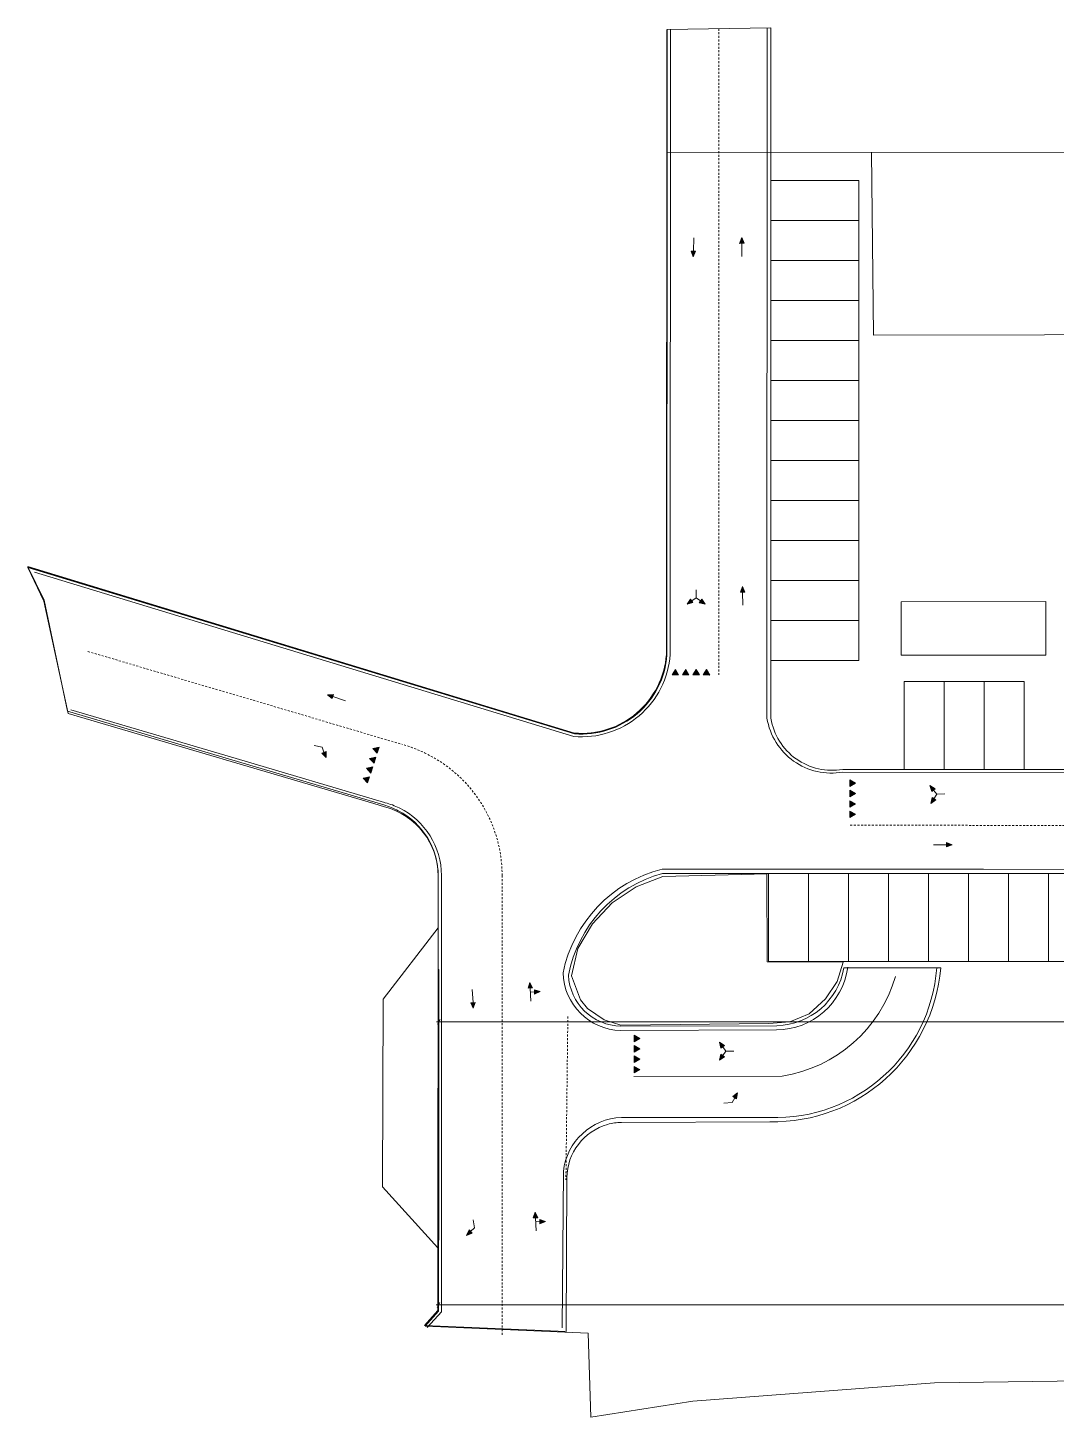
# Model space of a CAD drawing. Header units: metres. Extents: x 476297 to 476657, y 4620828 to 4621206.
# Drawn here: x 476296.5 to 476360.9, y 4620856.3 to 4620943.2 of the extents above; entities that cross this region are included whole.
import ezdxf

# ---------------------------------------------------------------- set-up
doc = ezdxf.new("R2010")
doc.units = ezdxf.units.M
doc.header["$MEASUREMENT"] = 0
doc.linetypes.add('( Hidden )', pattern=[0.1875, 0.125, -0.0625])
for name, color, linetype in [('New________ ________', 7, 'Continuous'), ('New_________ _________ ___2', 7, 'Continuous'), ('Newgza', 7, 'Continuous'), ('NewNew_2D Drafting - General_Pen_No__250_Pen_No__7_Pen_No__7', 7, 'Continuous'), ('Newshenobebi', 7, 'Continuous'), ('zoma', 7, 'Continuous')]:
    doc.layers.add(name, color=color, linetype=linetype)
doc.styles.add('GENERATED_STYLE_2', font='arial.ttf')
doc.dimstyles.new('GENERATED_STYLE__15', dxfattribs={"dimtxt": 0.5, "dimasz": 0.228, "dimexe": 0.18, "dimexo": 0.003, "dimgap": 0.09, "dimtad": 1, "dimtih": 1, "dimtoh": 1, "dimzin": 0, "dimdsep": 46, "dimtxsty": 'GENERATED_STYLE_2', "dimblk": 'ARROWHEAD_2', "dimblk1": 'ARROWHEAD_2', "dimblk2": 'ARROWHEAD_2', "dimcen": 0.09, "dimclrd": 1, "dimclre": 1, "dimclrt": 1, "dimadec": 0, "dimazin": 0, "dimtfac": 1, "dimtdec": 4, "dimtmove": 2, "dimatfit": 3, "dimfxl": 1, "dimtolj": 1, "dimtzin": 0, "dimarcsym": 0})

# ---------------------------------------------------------------- blocks, each defined once
blk = doc.blocks.new('*D669', base_point=(476844.527, 4621385.791))
at = {"layer": 'zoma', "color": 1, "linetype": 'Continuous', "lineweight": 0, "transparency": 16777216}
for p, q in [((476322.174, 4620863.133), (476322.174, 4620863.583)), ((476390.663, 4620863.133), (476390.663, 4620863.583)), ((476322.027, 4620863.358), (476322.174, 4620863.358)), ((476322.26, 4620863.508), (476322.087, 4620863.208)), ((476322.174, 4620863.358), (476390.663, 4620863.358)), ((476390.576, 4620863.208), (476390.749, 4620863.508)), ((476390.663, 4620863.358), (476390.809, 4620863.358))]:
    blk.add_line(p, q, dxfattribs=at)
at = {"layer": 'zoma', "color": 1, "lineweight": 0, "transparency": 16777216, "insert": (476382.702, 4620863.458), "char_height": 0.5, "attachment_point": 7, "style": 'GENERATED_STYLE_2'}
blk.add_mtext('\\A1;{\\pql;\\fArial CYR|b0|i0|c204|p34;68,49}', dxfattribs=at)
blk = doc.blocks.new('ARROWHEAD_2')
at = {"color": 0, "linetype": 'Continuous', "lineweight": 0}
for p, q in [((0, 0), (-1, 0)), ((-0.38, -0.66), (0.38, 0.66))]:
    blk.add_line(p, q, dxfattribs=at)
blk = doc.blocks.new('*D670', base_point=(476844.527, 4621385.791))
at = {"layer": 'zoma', "color": 1, "linetype": 'Continuous', "lineweight": 0, "transparency": 16777216}
for p, q in [((476322.06, 4620881.058), (476322.207, 4620881.058)), ((476322.293, 4620881.208), (476322.12, 4620880.908)), ((476322.207, 4620880.833), (476322.207, 4620881.283)), ((476322.207, 4620881.058), (476390.663, 4620881.058)), ((476390.576, 4620880.908), (476390.749, 4620881.208)), ((476390.663, 4620880.833), (476390.663, 4620881.283)), ((476390.663, 4620881.058), (476390.809, 4620881.058))]:
    blk.add_line(p, q, dxfattribs=at)
at = {"layer": 'zoma', "color": 1, "lineweight": 0, "transparency": 16777216, "insert": (476382.718, 4620881.158), "char_height": 0.5, "attachment_point": 7, "style": 'GENERATED_STYLE_2'}
blk.add_mtext('\\A1;{\\pql;\\fArial CYR|b0|i0|c204|p34;68,46}', dxfattribs=at)

msp = doc.modelspace()

# ---------------------------------------------------------------- hatches: boundary and pattern name
at = {"layer": 'New________ ________', "linetype": 'Continuous', "lineweight": 0}
for points in [[(476341.137, 4620930.062), (476341.004, 4620929.703), (476341.278, 4620929.706)], [(476338.108, 4620928.861), (476338.252, 4620929.215), (476337.978, 4620929.22)], [(476341.182, 4620908.263), (476341.048, 4620907.905), (476341.323, 4620907.908)], [(476337.928, 4620907.475), (476337.714, 4620907.159), (476338.085, 4620907.25)], [(476338.63, 4620907.473), (476338.472, 4620907.248), (476338.842, 4620907.156)], [(476336.988, 4620903.082), (476336.785, 4620902.732), (476337.19, 4620902.732)], [(476337.635, 4620903.081), (476337.432, 4620902.731), (476337.837, 4620902.731)], [(476338.283, 4620903.08), (476338.08, 4620902.73), (476338.484, 4620902.729)], [(476338.727, 4620902.729), (476339.132, 4620902.728), (476338.93, 4620903.079)], [(476315.245, 4620901.498), (476315.538, 4620901.252), (476315.627, 4620901.512)], [(476315.156, 4620897.57), (476315.15, 4620897.952), (476314.895, 4620897.85)], [(476317.877, 4620897.518), (476318.149, 4620897.218), (476318.272, 4620897.603)], [(476318.346, 4620897.834), (476318.47, 4620898.22), (476318.074, 4620898.134)], [(476317.679, 4620896.901), (476317.951, 4620896.602), (476318.074, 4620896.987)], [(476317.481, 4620896.285), (476317.753, 4620895.985), (476317.877, 4620896.37)], [(476347.891, 4620895.763), (476348.242, 4620895.965), (476347.892, 4620896.168)], [(476353.222, 4620895.622), (476352.893, 4620895.816), (476353.008, 4620895.451)], [(476347.889, 4620894.469), (476348.239, 4620894.67), (476347.889, 4620894.873)], [(476347.89, 4620895.116), (476348.241, 4620895.318), (476347.891, 4620895.521)], [(476353.032, 4620895.065), (476352.963, 4620894.689), (476353.266, 4620894.922)], [(476347.888, 4620894.226), (476347.888, 4620893.821), (476348.238, 4620894.023)], [(476353.939, 4620891.981), (476354.296, 4620892.118), (476353.939, 4620892.255)], [(476327.776, 4620883.158), (476328.05, 4620883.169), (476327.898, 4620883.519)], [(476328.176, 4620883.062), (476328.187, 4620882.788), (476328.538, 4620882.939)], [(476324.357, 4620881.898), (476324.475, 4620882.262), (476324.201, 4620882.247)], [(476334.417, 4620879.809), (476334.768, 4620880.011), (476334.417, 4620880.214)], [(476334.416, 4620879.162), (476334.766, 4620879.364), (476334.416, 4620879.567)], [(476340.059, 4620879.571), (476339.743, 4620879.785), (476339.834, 4620879.414)], [(476334.415, 4620878.515), (476334.765, 4620878.716), (476334.415, 4620878.919)], [(476339.833, 4620879.027), (476339.74, 4620878.656), (476340.057, 4620878.869)], [(476334.414, 4620878.272), (476334.413, 4620877.867), (476334.764, 4620878.069)], [(476340.574, 4620876.377), (476340.813, 4620876.241), (476340.87, 4620876.618)], [(476328.107, 4620868.8), (476328.381, 4620868.811), (476328.23, 4620869.161)], [(476323.927, 4620867.71), (476324.28, 4620867.855), (476324.091, 4620868.055)], [(476328.507, 4620868.704), (476328.519, 4620868.43), (476328.869, 4620868.581)]]:
    msp.add_hatch(color=255, dxfattribs=at).paths.add_polyline_path(points)

# ---------------------------------------------------------------- linework, layer by layer
at = {"layer": 'New________ ________', "color": 7, "linetype": 'Continuous', "lineweight": 0}
for points in [[(476336.68, 4620943.067), (476336.664, 4620904.009, -0.418874), (476330.633, 4620898.889), (476296.918, 4620909.151)], [(476347.763, 4620884.461, -0.374285), (476343.297, 4620880.556), (476333.571, 4620880.513, -0.39839), (476329.963, 4620884.117, -0.287987), (476336.153, 4620890.592), (476341.998, 4620890.592), (476356.253, 4620890.592), (476419.382, 4620890.562, 0.855784), (476419.839, 4620896.615), (476347.449, 4620896.656, -0.417589), (476342.713, 4620900.023), (476342.719, 4620943.171)], [(476299.193, 4620900.559), (476309.528, 4620897.51), (476318.814, 4620894.759), (476318.853, 4620894.748, -0.047639), (476319.73, 4620894.419, -0.28568), (476322.367, 4620890.194), (476322.36, 4620862.937), (476321.471, 4620861.952)], [(476329.909, 4620861.922), (476329.991, 4620871.703, -0.37173), (476333.609, 4620875.077), (476342.883, 4620875.077, 0.402418), (476353.324, 4620884.424)], [(476334.399, 4620877.631), (476343.658, 4620877.668, 0.292065), (476350.739, 4620883.878)]]:
    msp.add_lwpolyline(points, format="xyb", dxfattribs=at)
at = {"layer": 'New________ ________', "color": 7, "linetype": '( Hidden )', "lineweight": 0}
for points in [[(476339.705, 4620943.119), (476339.704, 4620902.738)], [(476419.142, 4620893.201), (476347.851, 4620893.349)], [(476330.265, 4620881.385), (476330.144, 4620871.17)]]:
    msp.add_lwpolyline(points, dxfattribs=at)
at = {"layer": 'New________ ________', "color": 7, "linetype": 'Continuous', "lineweight": 0, "flags": 128}
for points in [[(476342.96, 4620931.137), (476348.459, 4620931.137), (476348.459, 4620933.637), (476342.96, 4620933.637)], [(476342.959, 4620928.637), (476348.459, 4620928.637), (476348.459, 4620931.137), (476342.96, 4620931.137)], [(476341.137, 4620930.062), (476341.004, 4620929.703), (476341.278, 4620929.706)], [(476338.108, 4620928.861), (476338.252, 4620929.215), (476337.978, 4620929.22)], [(476342.958, 4620926.137), (476348.458, 4620926.137), (476348.458, 4620928.637), (476342.958, 4620928.637)], [(476342.953, 4620923.637), (476348.453, 4620923.637), (476348.453, 4620926.137), (476342.953, 4620926.137)], [(476342.953, 4620921.137), (476348.453, 4620921.137), (476348.453, 4620923.637), (476342.953, 4620923.637)], [(476342.953, 4620918.637), (476348.452, 4620918.637), (476348.453, 4620921.137), (476342.953, 4620921.137)], [(476342.953, 4620916.137), (476348.452, 4620916.137), (476348.452, 4620918.637), (476342.953, 4620918.637)], [(476342.953, 4620913.637), (476348.452, 4620913.637), (476348.452, 4620916.137), (476342.953, 4620916.137)], [(476342.954, 4620911.133), (476348.454, 4620911.137), (476348.452, 4620913.637), (476342.953, 4620913.633)], [(476342.956, 4620908.633), (476348.456, 4620908.637), (476348.454, 4620911.137), (476342.954, 4620911.133)], [(476341.182, 4620908.263), (476341.048, 4620907.905), (476341.323, 4620907.908)], [(476342.956, 4620906.133), (476348.456, 4620906.136), (476348.454, 4620908.636), (476342.954, 4620908.633)], [(476337.928, 4620907.475), (476337.714, 4620907.159), (476338.085, 4620907.25)], [(476338.63, 4620907.473), (476338.472, 4620907.248), (476338.842, 4620907.156)], [(476342.957, 4620903.633), (476348.457, 4620903.636), (476348.456, 4620906.136), (476342.956, 4620906.133)], [(476336.988, 4620903.082), (476336.785, 4620902.732), (476337.19, 4620902.732)], [(476337.635, 4620903.081), (476337.432, 4620902.731), (476337.837, 4620902.731)], [(476338.283, 4620903.08), (476338.08, 4620902.73), (476338.484, 4620902.729)], [(476338.727, 4620902.729), (476339.132, 4620902.728), (476338.93, 4620903.079)], [(476353.779, 4620896.83), (476353.783, 4620902.33), (476351.283, 4620902.332), (476351.279, 4620896.832)], [(476356.279, 4620896.828), (476356.283, 4620902.328), (476353.783, 4620902.33), (476353.779, 4620896.83)], [(476358.779, 4620896.826), (476358.783, 4620902.326), (476356.283, 4620902.328), (476356.279, 4620896.828)], [(476315.245, 4620901.498), (476315.538, 4620901.252), (476315.627, 4620901.512)], [(476315.156, 4620897.57), (476315.15, 4620897.952), (476314.895, 4620897.85)], [(476317.877, 4620897.518), (476318.149, 4620897.218), (476318.272, 4620897.603)], [(476318.346, 4620897.834), (476318.47, 4620898.22), (476318.074, 4620898.134)], [(476317.679, 4620896.901), (476317.951, 4620896.602), (476318.074, 4620896.987)], [(476317.481, 4620896.285), (476317.753, 4620895.985), (476317.877, 4620896.37)], [(476347.891, 4620895.763), (476348.242, 4620895.965), (476347.892, 4620896.168)], [(476353.222, 4620895.622), (476352.893, 4620895.816), (476353.008, 4620895.451)], [(476347.889, 4620894.469), (476348.239, 4620894.67), (476347.889, 4620894.873)], [(476347.89, 4620895.116), (476348.241, 4620895.318), (476347.891, 4620895.521)], [(476353.032, 4620895.065), (476352.963, 4620894.689), (476353.266, 4620894.922)], [(476347.888, 4620894.226), (476347.888, 4620893.821), (476348.238, 4620894.023)], [(476353.939, 4620891.981), (476354.296, 4620892.118), (476353.939, 4620892.255)], [(476345.314, 4620884.828), (476345.313, 4620890.328), (476342.813, 4620890.328), (476342.814, 4620884.828)], [(476347.814, 4620884.828), (476347.813, 4620890.328), (476345.313, 4620890.328), (476345.314, 4620884.828)], [(476350.314, 4620884.828), (476350.313, 4620890.328), (476347.813, 4620890.328), (476347.814, 4620884.828)], [(476352.814, 4620884.828), (476352.813, 4620890.328), (476350.313, 4620890.328), (476350.314, 4620884.828)], [(476355.313, 4620884.828), (476355.313, 4620890.328), (476352.813, 4620890.328), (476352.813, 4620884.828)], [(476357.814, 4620884.828), (476357.813, 4620890.328), (476355.313, 4620890.328), (476355.314, 4620884.828)], [(476360.314, 4620884.828), (476360.313, 4620890.328), (476357.813, 4620890.328), (476357.814, 4620884.828)], [(476362.818, 4620884.83), (476362.813, 4620890.33), (476360.313, 4620890.328), (476360.318, 4620884.828)], [(476327.776, 4620883.158), (476328.05, 4620883.169), (476327.898, 4620883.519)], [(476328.176, 4620883.062), (476328.187, 4620882.788), (476328.538, 4620882.939)], [(476324.357, 4620881.898), (476324.475, 4620882.262), (476324.201, 4620882.247)], [(476334.417, 4620879.809), (476334.768, 4620880.011), (476334.417, 4620880.214)], [(476334.416, 4620879.162), (476334.766, 4620879.364), (476334.416, 4620879.567)], [(476340.059, 4620879.571), (476339.743, 4620879.785), (476339.834, 4620879.414)], [(476334.415, 4620878.515), (476334.765, 4620878.716), (476334.415, 4620878.919)], [(476339.833, 4620879.027), (476339.74, 4620878.656), (476340.057, 4620878.869)], [(476334.414, 4620878.272), (476334.413, 4620877.867), (476334.764, 4620878.069)], [(476340.574, 4620876.377), (476340.813, 4620876.241), (476340.87, 4620876.618)], [(476328.107, 4620868.8), (476328.381, 4620868.811), (476328.23, 4620869.161)], [(476323.927, 4620867.71), (476324.28, 4620867.855), (476324.091, 4620868.055)], [(476328.507, 4620868.704), (476328.519, 4620868.43), (476328.869, 4620868.581)]]:
    msp.add_lwpolyline(points, close=True, dxfattribs=at)
at = {"layer": 'New________ ________', "color": 7, "linetype": 'Continuous', "lineweight": 0}
for points in [[(476338.13, 4620930.041), (476338.115, 4620929.218)], [(476341.15, 4620928.881), (476341.141, 4620929.705)], [(476338.281, 4620908.061), (476338.279, 4620907.551), (476338.007, 4620907.362)], [(476338.281, 4620908.061), (476338.279, 4620907.551), (476338.551, 4620907.361)], [(476341.195, 4620907.083), (476341.186, 4620907.906)], [(476316.361, 4620901.115), (476315.582, 4620901.382)], [(476314.402, 4620898.323), (476314.899, 4620898.209), (476315.023, 4620897.901)], [(476353.83, 4620895.309), (476353.322, 4620895.277), (476353.115, 4620895.537)], [(476353.83, 4620895.309), (476353.322, 4620895.277), (476353.149, 4620894.994)], [(476353.116, 4620892.117), (476353.939, 4620892.118)], [(476324.295, 4620883.077), (476324.338, 4620882.254)], [(476327.947, 4620882.34), (476327.913, 4620883.163)], [(476327.923, 4620882.914), (476328.182, 4620882.925)], [(476340.645, 4620879.218), (476340.136, 4620879.22), (476339.945, 4620878.948)], [(476340.645, 4620879.218), (476340.136, 4620879.22), (476339.947, 4620879.492)], [(476340.021, 4620875.974), (476340.529, 4620876.021), (476340.693, 4620876.309)], [(476328.278, 4620867.982), (476328.244, 4620868.805)], [(476324.351, 4620868.687), (476324.427, 4620868.183), (476324.186, 4620867.955)], [(476328.254, 4620868.556), (476328.513, 4620868.567)]]:
    msp.add_lwpolyline(points, dxfattribs=at)
for points in [[(476341.278, 4620929.706), (476341.137, 4620930.062), (476341.004, 4620929.703)], [(476337.978, 4620929.22), (476338.108, 4620928.861), (476338.252, 4620929.215)], [(476341.323, 4620907.908), (476341.182, 4620908.263), (476341.048, 4620907.905)], [(476337.928, 4620907.475), (476337.714, 4620907.159), (476338.085, 4620907.25)], [(476338.63, 4620907.473), (476338.842, 4620907.156), (476338.472, 4620907.248)], [(476315.627, 4620901.512), (476315.245, 4620901.498), (476315.538, 4620901.252)], [(476314.895, 4620897.85), (476315.156, 4620897.57), (476315.15, 4620897.952)], [(476353.222, 4620895.622), (476352.893, 4620895.816), (476353.008, 4620895.451)], [(476353.266, 4620894.922), (476352.963, 4620894.689), (476353.032, 4620895.065)], [(476353.939, 4620891.981), (476354.296, 4620892.118), (476353.939, 4620892.255)], [(476322.152, 4620886.926), (476318.717, 4620882.465), (476318.674, 4620870.742), (476322.148, 4620866.932)], [(476328.05, 4620883.169), (476327.898, 4620883.519), (476327.776, 4620883.158)], [(476328.187, 4620882.788), (476328.538, 4620882.939), (476328.176, 4620883.062)], [(476324.201, 4620882.247), (476324.357, 4620881.898), (476324.475, 4620882.262)], [(476340.059, 4620879.571), (476339.743, 4620879.785), (476339.834, 4620879.414)], [(476340.057, 4620878.869), (476339.74, 4620878.656), (476339.833, 4620879.027)], [(476340.574, 4620876.377), (476340.87, 4620876.618), (476340.813, 4620876.241)], [(476328.381, 4620868.811), (476328.23, 4620869.161), (476328.107, 4620868.8)], [(476324.091, 4620868.055), (476323.927, 4620867.71), (476324.28, 4620867.855)], [(476328.519, 4620868.43), (476328.869, 4620868.581), (476328.507, 4620868.704)]]:
    msp.add_lwpolyline(points, close=True, dxfattribs=at)
at = {"layer": 'New________ ________', "color": 7, "linetype": '( Hidden )', "lineweight": 0}
msp.add_lwpolyline([(476300.267, 4620904.197), (476310.603, 4620901.147), (476319.889, 4620898.397), (476319.889, 4620898.397, -0.046341), (476321.398, 4620897.825, -0.285928), (476326.16, 4620890.196), (476326.153, 4620861.477)], format="xyb", dxfattribs=at)
at = {"layer": 'New_________ _________ ___2', "color": 1, "linetype": 'Continuous', "lineweight": 0}
msp.add_lwpolyline([(476437.793, 4620935.376), (476336.463, 4620935.356), (476336.461, 4620903.975, -0.417245), (476330.687, 4620899.056), (476296.517, 4620909.446), (476297.51, 4620907.339), (476299.036, 4620900.316), (476318.142, 4620894.694), (476318.807, 4620894.495), (476318.808, 4620894.495), (476318.808, 4620894.492, -0.341047), (476322.169, 4620890.14), (476322.17, 4620884.334), (476322.194, 4620884.334), (476322.196, 4620881.834), (476322.206, 4620881.834), (476322.208, 4620879.334), (476322.207, 4620876.834), (476322.206, 4620876.301), (476322.207, 4620874.334), (476322.207, 4620871.834), (476322.172, 4620862.971), (476321.338, 4620862.031), (476331.54, 4620861.603), (476331.703, 4620856.344), (476338.074, 4620857.347), (476353.191, 4620858.501), (476377.756, 4620858.832)], format="xyb", dxfattribs=at)
at = {"layer": 'Newgza', "color": 7, "linetype": 'Continuous', "lineweight": 0}
msp.add_lwpolyline([(476336.443, 4620943.063), (476336.425, 4620904.008, -0.417389), (476330.674, 4620899.1), (476296.508, 4620909.499)], format="xyb", dxfattribs=at)
at = {"layer": 'Newgza', "color": 7, "linetype": 'Continuous', "lineweight": 0, "flags": 128}
msp.add_lwpolyline([(476419.391, 4620896.828), (476347.447, 4620896.828, -0.417677), (476342.955, 4620900.023), (476342.961, 4620943.176), (476336.466, 4620943.063), (476336.45, 4620904.017, -0.417245), (476330.674, 4620899.1), (476296.514, 4620909.497), (476297.525, 4620907.4), (476298.994, 4620900.47), (476318.771, 4620894.612, -0.047755), (476319.66, 4620894.242, -0.285656), (476322.153, 4620890.194), (476322.152, 4620886.926), (476318.717, 4620882.465), (476318.674, 4620870.742), (476322.148, 4620866.932), (476322.147, 4620863.018), (476321.312, 4620862.079), (476330.151, 4620861.705), (476330.205, 4620871.305, -0.332754), (476332.753, 4620874.642, -0.060359), (476333.611, 4620874.771), (476342.881, 4620874.808, 0.395981), (476353.569, 4620884.423), (476347.52, 4620884.43, -0.35724), (476343.329, 4620880.811), (476333.582, 4620880.785, -0.396133), (476330.304, 4620883.969, -0.286183), (476336.184, 4620890.328), (476342.002, 4620890.328), (476419.391, 4620890.328, 0.925617)], format="xyb", dxfattribs=at)
at = {"layer": 'NewNew_2D Drafting - General_Pen_No__250_Pen_No__7_Pen_No__7', "color": 7, "linetype": 'Continuous', "lineweight": 0}
msp.add_lwpolyline([(476349.244, 4620935.406), (476349.361, 4620923.957), (476370.749, 4620924.003), (476391.667, 4620924.003), (476391.667, 4620905.581), (476383.612, 4620905.563), (476383.613, 4620903.948), (476411.85, 4620903.927), (476411.855, 4620905.74), (476401.757, 4620905.72), (476401.725, 4620924.383), (476444.295, 4620924.45), (476444.334, 4620907.564), (476423.636, 4620907.522), (476423.644, 4620905.786), (476414.069, 4620905.765), (476414.082, 4620898.631), (476419.541, 4620898.642, -0.945142), (476419.47, 4620888.245), (476407.287, 4620888.216)], format="xyb", dxfattribs=at)
at = {"layer": 'NewNew_2D Drafting - General_Pen_No__250_Pen_No__7_Pen_No__7', "color": 7, "linetype": 'Continuous', "lineweight": 0, "flags": 128}
for points in [[(476360.136, 4620903.965), (476360.135, 4620907.314), (476351.096, 4620907.291), (476351.1, 4620903.972)], [(476330.894, 4620885.646), (476330.495, 4620883.922), (476331.05, 4620882.426), (476331.497, 4620881.894), (476332.529, 4620881.168), (476333.568, 4620880.852), (476342.833, 4620880.939), (476344.142, 4620881.058), (476345.354, 4620881.548), (476346.369, 4620882.487), (476347.1, 4620883.581), (476347.468, 4620884.791), (476342.725, 4620884.807), (476342.709, 4620890.295), (476341.902, 4620890.292), (476336.202, 4620890.144), (476334.531, 4620889.493), (476333.043, 4620888.491), (476331.81, 4620887.188)]]:
    msp.add_lwpolyline(points, close=True, dxfattribs=at)
at = {"layer": 'Newshenobebi', "color": 7, "linetype": 'Continuous', "lineweight": 0}
msp.add_lwpolyline([(476342.922, 4620922.098), (476342.928, 4620922.098)], dxfattribs=at)

# ---------------------------------------------------------------- dimensions: what is measured, and where the dimension line sits
at = {"layer": 'zoma', "color": 1, "linetype": 'Continuous', "lineweight": 0}
for base, p1, p2, picture, middle in [((476390.663, 4620881.058), (476322.207, 4620881.058), (476390.663, 4620881.058), '*D670', (476383.558, 4620881.408)), ((476390.663, 4620863.358), (476322.174, 4620863.358), (476390.663, 4620863.358), '*D669', (476383.542, 4620863.708))]:
    dim = msp.add_linear_dim(base=base, p1=p1, p2=p2, dimstyle='GENERATED_STYLE__15', dxfattribs=at)
    dim.commit()
    dim.dimension.update_dxf_attribs({"geometry": picture, "text_midpoint": middle, "dimtype": 160})

doc.saveas('drawing.dxf')
